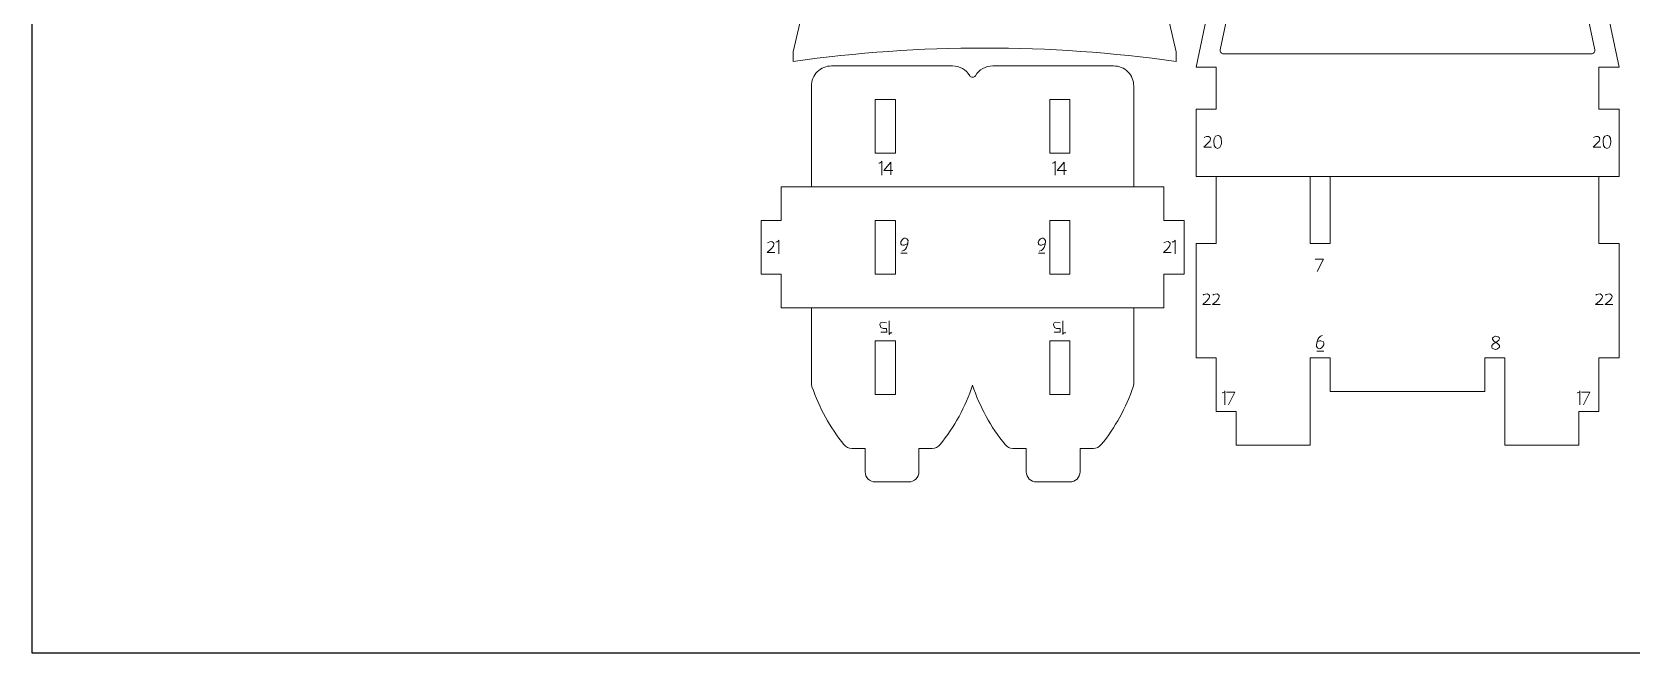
# Model space of a CAD drawing. Header units: centimetres. Extents: x -25 to 25, y -32.5 to 32.5.
# Drawn here: x -25 to -0.93, y -32.5 to -23.17 of the extents above; entities that cross this region are included whole.
import ezdxf

# ---------------------------------------------------------------- set-up
doc = ezdxf.new("R2010")
doc.units = ezdxf.units.CM
doc.header["$MEASUREMENT"] = 0
doc.layers.add('Capa 1', color=7, linetype='Continuous')

msp = doc.modelspace()

# ---------------------------------------------------------------- linework, layer by layer
at = {"layer": 'Capa 1', "color": 254}
msp.add_lwpolyline([(-25, -32.5), (25, -32.5), (25, 32.5), (-25, 32.5), (-25, -32.5)], close=True, dxfattribs=at)
at = {"layer": 'Capa 1', "color": 250, "lineweight": 9}
for points, knots in [([(-13.54667, -23.46137), (-13.54667, -23.46137), (-13.54667, -23.60802), (-13.54667, -23.60802), (-13.54667, -23.60802), (-11.63699, -23.33864), (-9.69842, -23.33868), (-7.7887, -23.60802), (-7.7887, -23.60802), (-7.7887, -23.60802), (-7.7887, -23.46137), (-7.7887, -23.46137), (-7.7887, -23.46137), (-7.7887, -23.46137), (-9.20421, -17.3645), (-9.20421, -17.3645), (-9.20421, -17.3645), (-9.20902, -17.34383), (-9.2262, -17.32835), (-9.24729, -17.32578), (-9.24729, -17.32578), (-10.19078, -17.21041), (-11.1446, -17.21039), (-12.08811, -17.32578), (-12.08811, -17.32578), (-12.10918, -17.32837), (-12.12638, -17.34383), (-12.13117, -17.3645), (-12.13117, -17.3645), (-12.13117, -17.3645), (-13.54667, -23.46137), (-13.54667, -23.46137)], [0, 0, 0, 0, 0.11111111, 0.11111111, 0.11111111, 0.11111111, 0.22222222, 0.22222222, 0.22222222, 0.22222222, 0.33333333, 0.33333333, 0.33333333, 0.33333333, 0.44444444, 0.44444444, 0.44444444, 0.44444444, 0.55555556, 0.55555556, 0.55555556, 0.55555556, 0.66666667, 0.66666667, 0.66666667, 0.66666667, 0.77777778, 0.77777778, 0.77777778, 0.77777778, 1, 1, 1, 1]), ([(-1.42712, -24.32606), (-1.42712, -24.32606), (-1.42712, -23.69536), (-1.42712, -23.69536), (-1.42712, -23.69536), (-1.42712, -23.69536), (-1.12409, -23.69536), (-1.12409, -23.69536), (-1.12409, -23.69536), (-1.12409, -23.69536), (-1.56852, -21.58599), (-1.56852, -21.58599), (-1.56852, -21.58599), (-1.57264, -21.56641), (-1.58791, -21.55112), (-1.60747, -21.54698), (-1.60747, -21.54698), (-3.38707, -21.17), (-5.22518, -21.1699), (-7.00477, -21.54698), (-7.00477, -21.54698), (-7.02432, -21.55112), (-7.03959, -21.56641), (-7.04372, -21.58599), (-7.04372, -21.58599), (-7.04372, -21.58599), (-7.48815, -23.69536), (-7.48815, -23.69536), (-7.48815, -23.69536), (-7.48815, -23.69536), (-7.18511, -23.69536), (-7.18511, -23.69536), (-7.18511, -23.69536), (-7.18511, -23.69536), (-7.18511, -24.32606), (-7.18511, -24.32606), (-7.18511, -24.32606), (-7.18511, -24.32606), (-7.48815, -24.32606), (-7.48815, -24.32606), (-7.48815, -24.32606), (-7.48815, -24.32606), (-7.48815, -25.33625), (-7.48815, -25.33625), (-7.48815, -25.33625), (-7.48815, -25.33625), (-1.12409, -25.33625), (-1.12409, -25.33625), (-1.12409, -25.33625), (-1.12409, -25.33625), (-1.12409, -24.32606), (-1.12409, -24.32606), (-1.12409, -24.32606), (-1.12409, -24.32606), (-1.42712, -24.32606), (-1.42712, -24.32606)], [0, 0, 0, 0, 0.06666667, 0.06666667, 0.06666667, 0.06666667, 0.13333333, 0.13333333, 0.13333333, 0.13333333, 0.2, 0.2, 0.2, 0.2, 0.26666667, 0.26666667, 0.26666667, 0.26666667, 0.33333333, 0.33333333, 0.33333333, 0.33333333, 0.4, 0.4, 0.4, 0.4, 0.46666667, 0.46666667, 0.46666667, 0.46666667, 0.53333333, 0.53333333, 0.53333333, 0.53333333, 0.6, 0.6, 0.6, 0.6, 0.66666667, 0.66666667, 0.66666667, 0.66666667, 0.73333333, 0.73333333, 0.73333333, 0.73333333, 0.8, 0.8, 0.8, 0.8, 0.86666667, 0.86666667, 0.86666667, 0.86666667, 1, 1, 1, 1]), ([(-6.74849, -21.80402), (-6.76839, -21.80792), (-6.78402, -21.82333), (-6.7882, -21.84319), (-6.7882, -21.84319), (-6.7882, -21.84319), (-7.12305, -23.43241), (-7.12305, -23.43241), (-7.12305, -23.43241), (-7.12617, -23.44731), (-7.1224, -23.46285), (-7.11281, -23.47466), (-7.11281, -23.47466), (-7.10319, -23.48649), (-7.08886, -23.49335), (-7.07363, -23.49333), (-7.07363, -23.49333), (-7.07363, -23.49333), (-1.5386, -23.49333), (-1.5386, -23.49333), (-1.5386, -23.49333), (-1.52337, -23.49331), (-1.50897, -23.48643), (-1.49937, -23.47458), (-1.49937, -23.47458), (-1.48979, -23.46275), (-1.48603, -23.44731), (-1.48919, -23.43241), (-1.48919, -23.43241), (-1.48919, -23.43241), (-1.82403, -21.84319), (-1.82403, -21.84319), (-1.82403, -21.84319), (-1.82822, -21.82333), (-1.84385, -21.80792), (-1.86375, -21.80402), (-1.86375, -21.80402), (-3.47691, -21.48839), (-5.13535, -21.48831), (-6.74849, -21.80402)], [0, 0, 0, 0, 0.09090909, 0.09090909, 0.09090909, 0.09090909, 0.18181818, 0.18181818, 0.18181818, 0.18181818, 0.27272727, 0.27272727, 0.27272727, 0.27272727, 0.36363636, 0.36363636, 0.36363636, 0.36363636, 0.45454545, 0.45454545, 0.45454545, 0.45454545, 0.54545455, 0.54545455, 0.54545455, 0.54545455, 0.63636364, 0.63636364, 0.63636364, 0.63636364, 0.72727273, 0.72727273, 0.72727273, 0.72727273, 0.81818182, 0.81818182, 0.81818182, 0.81818182, 1, 1, 1, 1]), ([(-13.27374, -25.49353), (-13.27374, -25.49353), (-13.27374, -23.97827), (-13.27374, -23.97827), (-13.27374, -23.97827), (-13.2738, -23.89796), (-13.24194, -23.8209), (-13.18518, -23.76406), (-13.18518, -23.76406), (-13.12842, -23.70722), (-13.05103, -23.67527), (-12.97069, -23.67521), (-12.97069, -23.67521), (-12.97069, -23.67521), (-11.1524, -23.67521), (-11.1524, -23.67521), (-11.1524, -23.67521), (-11.04605, -23.67519), (-10.94742, -23.73105), (-10.89264, -23.82219), (-10.89264, -23.82219), (-10.88347, -23.83738), (-10.86698, -23.84665), (-10.84924, -23.84661), (-10.84924, -23.84661), (-10.8315, -23.84659), (-10.81516, -23.8374), (-10.80605, -23.82219), (-10.80605, -23.82219), (-10.75128, -23.73103), (-10.65262, -23.67523), (-10.54629, -23.67521), (-10.54629, -23.67521), (-10.54629, -23.67521), (-8.72797, -23.67521), (-8.72797, -23.67521), (-8.72797, -23.67521), (-8.64766, -23.67517), (-8.57061, -23.70703), (-8.51376, -23.7638), (-8.51376, -23.7638), (-8.45693, -23.82055), (-8.42497, -23.89796), (-8.42491, -23.97827), (-8.42491, -23.97827), (-8.42491, -23.97827), (-8.42491, -25.49353), (-8.42491, -25.49353)], [0, 0, 0, 0, 0.07692308, 0.07692308, 0.07692308, 0.07692308, 0.15384615, 0.15384615, 0.15384615, 0.15384615, 0.23076923, 0.23076923, 0.23076923, 0.23076923, 0.30769231, 0.30769231, 0.30769231, 0.30769231, 0.38461538, 0.38461538, 0.38461538, 0.38461538, 0.46153846, 0.46153846, 0.46153846, 0.46153846, 0.53846154, 0.53846154, 0.53846154, 0.53846154, 0.61538462, 0.61538462, 0.61538462, 0.61538462, 0.69230769, 0.69230769, 0.69230769, 0.69230769, 0.76923077, 0.76923077, 0.76923077, 0.76923077, 0.84615385, 0.84615385, 0.84615385, 0.84615385, 1, 1, 1, 1]), ([(-12.01102, -24.18031), (-12.01102, -24.18031), (-12.31408, -24.18031), (-12.31408, -24.18031), (-12.31408, -24.18031), (-12.31408, -24.18031), (-12.31408, -24.98844), (-12.31408, -24.98844), (-12.31408, -24.98844), (-12.31408, -24.98844), (-12.01102, -24.98844), (-12.01102, -24.98844), (-12.01102, -24.98844), (-12.01102, -24.98844), (-12.01102, -24.18031), (-12.01102, -24.18031)], [0, 0, 0, 0, 0.2, 0.2, 0.2, 0.2, 0.4, 0.4, 0.4, 0.4, 0.6, 0.6, 0.6, 0.6, 1, 1, 1, 1]), ([(-9.38458, -24.18031), (-9.38458, -24.18031), (-9.68764, -24.18031), (-9.68764, -24.18031), (-9.68764, -24.18031), (-9.68764, -24.18031), (-9.68764, -24.98844), (-9.68764, -24.98844), (-9.68764, -24.98844), (-9.68764, -24.98844), (-9.38458, -24.98844), (-9.38458, -24.98844), (-9.38458, -24.98844), (-9.38458, -24.98844), (-9.38458, -24.18031), (-9.38458, -24.18031)], [0, 0, 0, 0, 0.2, 0.2, 0.2, 0.2, 0.4, 0.4, 0.4, 0.4, 0.6, 0.6, 0.6, 0.6, 1, 1, 1, 1]), ([(-7.97034, -26.80675), (-7.97034, -26.80675), (-7.97034, -27.31182), (-7.97034, -27.31182), (-7.97034, -27.31182), (-7.97034, -27.31182), (-13.72831, -27.31182), (-13.72831, -27.31182), (-13.72831, -27.31182), (-13.72831, -27.31182), (-13.72831, -26.80675), (-13.72831, -26.80675), (-13.72831, -26.80675), (-13.72831, -26.80675), (-14.03137, -26.80675), (-14.03137, -26.80675), (-14.03137, -26.80675), (-14.03137, -26.80675), (-14.03137, -25.9986), (-14.03137, -25.9986), (-14.03137, -25.9986), (-14.03137, -25.9986), (-13.72831, -25.9986), (-13.72831, -25.9986), (-13.72831, -25.9986), (-13.72831, -25.9986), (-13.72831, -25.49353), (-13.72831, -25.49353), (-13.72831, -25.49353), (-13.72831, -25.49353), (-7.97034, -25.49353), (-7.97034, -25.49353), (-7.97034, -25.49353), (-7.97034, -25.49353), (-7.97034, -25.9986), (-7.97034, -25.9986), (-7.97034, -25.9986), (-7.97034, -25.9986), (-7.66728, -25.9986), (-7.66728, -25.9986), (-7.66728, -25.9986), (-7.66728, -25.9986), (-7.66728, -26.80675), (-7.66728, -26.80675), (-7.66728, -26.80675), (-7.66728, -26.80675), (-7.97034, -26.80675), (-7.97034, -26.80675)], [0, 0, 0, 0, 0.07692308, 0.07692308, 0.07692308, 0.07692308, 0.15384615, 0.15384615, 0.15384615, 0.15384615, 0.23076923, 0.23076923, 0.23076923, 0.23076923, 0.30769231, 0.30769231, 0.30769231, 0.30769231, 0.38461538, 0.38461538, 0.38461538, 0.38461538, 0.46153846, 0.46153846, 0.46153846, 0.46153846, 0.53846154, 0.53846154, 0.53846154, 0.53846154, 0.61538462, 0.61538462, 0.61538462, 0.61538462, 0.69230769, 0.69230769, 0.69230769, 0.69230769, 0.76923077, 0.76923077, 0.76923077, 0.76923077, 0.84615385, 0.84615385, 0.84615385, 0.84615385, 1, 1, 1, 1]), ([(-1.42717, -25.33625), (-1.42717, -25.33625), (-1.42717, -26.34643), (-1.42717, -26.34643), (-1.42717, -26.34643), (-1.42717, -26.34643), (-1.12412, -26.34643), (-1.12412, -26.34643), (-1.12412, -26.34643), (-1.12412, -26.34643), (-1.12412, -28.06372), (-1.12412, -28.06372), (-1.12412, -28.06372), (-1.12412, -28.06372), (-1.42717, -28.06372), (-1.42717, -28.06372), (-1.42717, -28.06372), (-1.42717, -28.06372), (-1.42717, -28.87185), (-1.42717, -28.87185), (-1.42717, -28.87185), (-1.42717, -28.87185), (-1.73021, -28.87185), (-1.73021, -28.87185), (-1.73021, -28.87185), (-1.73021, -28.87185), (-1.73021, -29.37695), (-1.73021, -29.37695), (-1.73021, -29.37695), (-1.73021, -29.37695), (-2.84141, -29.37695), (-2.84141, -29.37695), (-2.84141, -29.37695), (-2.84141, -29.37695), (-2.84141, -28.06372), (-2.84141, -28.06372), (-2.84141, -28.06372), (-2.84141, -28.06372), (-3.14447, -28.06372), (-3.14447, -28.06372), (-3.14447, -28.06372), (-3.14447, -28.06372), (-3.14447, -28.5688), (-3.14447, -28.5688), (-3.14447, -28.5688), (-3.14447, -28.5688), (-5.46786, -28.5688), (-5.46786, -28.5688), (-5.46786, -28.5688), (-5.46786, -28.5688), (-5.46786, -28.06372), (-5.46786, -28.06372), (-5.46786, -28.06372), (-5.46786, -28.06372), (-5.77091, -28.06372), (-5.77091, -28.06372), (-5.77091, -28.06372), (-5.77091, -28.06372), (-5.77091, -29.37695), (-5.77091, -29.37695), (-5.77091, -29.37695), (-5.77091, -29.37695), (-6.88209, -29.37695), (-6.88209, -29.37695), (-6.88209, -29.37695), (-6.88209, -29.37695), (-6.88209, -28.87185), (-6.88209, -28.87185), (-6.88209, -28.87185), (-6.88209, -28.87185), (-7.18515, -28.87185), (-7.18515, -28.87185), (-7.18515, -28.87185), (-7.18515, -28.87185), (-7.18515, -28.06372), (-7.18515, -28.06372), (-7.18515, -28.06372), (-7.18515, -28.06372), (-7.4882, -28.06372), (-7.4882, -28.06372), (-7.4882, -28.06372), (-7.4882, -28.06372), (-7.4882, -26.34643), (-7.4882, -26.34643), (-7.4882, -26.34643), (-7.4882, -26.34643), (-7.18515, -26.34643), (-7.18515, -26.34643), (-7.18515, -26.34643), (-7.18515, -26.34643), (-7.18515, -25.33625), (-7.18515, -25.33625)], [0, 0, 0, 0, 0.04166667, 0.04166667, 0.04166667, 0.04166667, 0.08333333, 0.08333333, 0.08333333, 0.08333333, 0.125, 0.125, 0.125, 0.125, 0.16666667, 0.16666667, 0.16666667, 0.16666667, 0.20833333, 0.20833333, 0.20833333, 0.20833333, 0.25, 0.25, 0.25, 0.25, 0.29166667, 0.29166667, 0.29166667, 0.29166667, 0.33333333, 0.33333333, 0.33333333, 0.33333333, 0.375, 0.375, 0.375, 0.375, 0.41666667, 0.41666667, 0.41666667, 0.41666667, 0.45833333, 0.45833333, 0.45833333, 0.45833333, 0.5, 0.5, 0.5, 0.5, 0.54166667, 0.54166667, 0.54166667, 0.54166667, 0.58333333, 0.58333333, 0.58333333, 0.58333333, 0.625, 0.625, 0.625, 0.625, 0.66666667, 0.66666667, 0.66666667, 0.66666667, 0.70833333, 0.70833333, 0.70833333, 0.70833333, 0.75, 0.75, 0.75, 0.75, 0.79166667, 0.79166667, 0.79166667, 0.79166667, 0.83333333, 0.83333333, 0.83333333, 0.83333333, 0.875, 0.875, 0.875, 0.875, 0.91666667, 0.91666667, 0.91666667, 0.91666667, 1, 1, 1, 1]), ([(-5.77091, -25.33625), (-5.77091, -25.33625), (-5.77091, -26.34643), (-5.77091, -26.34643), (-5.77091, -26.34643), (-5.77091, -26.34643), (-5.46786, -26.34643), (-5.46786, -26.34643), (-5.46786, -26.34643), (-5.46786, -26.34643), (-5.46786, -25.33625), (-5.46786, -25.33625)], [0, 0, 0, 0, 0.25, 0.25, 0.25, 0.25, 0.5, 0.5, 0.5, 0.5, 1, 1, 1, 1]), ([(-12.01102, -26.80675), (-12.01102, -26.80675), (-12.01102, -25.9986), (-12.01102, -25.9986), (-12.01102, -25.9986), (-12.01102, -25.9986), (-12.31408, -25.9986), (-12.31408, -25.9986), (-12.31408, -25.9986), (-12.31408, -25.9986), (-12.31408, -26.80675), (-12.31408, -26.80675), (-12.31408, -26.80675), (-12.31408, -26.80675), (-12.01102, -26.80675), (-12.01102, -26.80675)], [0, 0, 0, 0, 0.2, 0.2, 0.2, 0.2, 0.4, 0.4, 0.4, 0.4, 0.6, 0.6, 0.6, 0.6, 1, 1, 1, 1]), ([(-9.38458, -26.80675), (-9.38458, -26.80675), (-9.68764, -26.80675), (-9.68764, -26.80675), (-9.68764, -26.80675), (-9.68764, -26.80675), (-9.68764, -25.9986), (-9.68764, -25.9986), (-9.68764, -25.9986), (-9.68764, -25.9986), (-9.38458, -25.9986), (-9.38458, -25.9986), (-9.38458, -25.9986), (-9.38458, -25.9986), (-9.38458, -26.80675), (-9.38458, -26.80675)], [0, 0, 0, 0, 0.2, 0.2, 0.2, 0.2, 0.4, 0.4, 0.4, 0.4, 0.6, 0.6, 0.6, 0.6, 1, 1, 1, 1]), ([(-13.27374, -27.31182), (-13.27374, -27.31182), (-13.27374, -28.44843), (-13.27374, -28.44843), (-13.27374, -28.44843), (-13.27374, -28.46496), (-13.27104, -28.48137), (-13.26576, -28.49702), (-13.26576, -28.49702), (-13.15854, -28.81376), (-12.99578, -29.10877), (-12.78499, -29.36834), (-12.78499, -29.36834), (-12.7562, -29.40379), (-12.713, -29.42437), (-12.66736, -29.42435), (-12.66736, -29.42435), (-12.66736, -29.42435), (-12.46562, -29.42435), (-12.46562, -29.42435), (-12.46562, -29.42435), (-12.46562, -29.42435), (-12.46562, -29.77794), (-12.46562, -29.77794), (-12.46562, -29.77794), (-12.46558, -29.81813), (-12.44958, -29.8567), (-12.42113, -29.88511), (-12.42113, -29.88511), (-12.39269, -29.91352), (-12.3543, -29.92947), (-12.31408, -29.92945), (-12.31408, -29.92945), (-12.31408, -29.92945), (-11.80901, -29.92945), (-11.80901, -29.92945), (-11.80901, -29.92945), (-11.76879, -29.92943), (-11.73024, -29.91342), (-11.70181, -29.88497), (-11.70181, -29.88497), (-11.67341, -29.85651), (-11.65745, -29.81813), (-11.65747, -29.77794), (-11.65747, -29.77794), (-11.65747, -29.77794), (-11.65747, -29.42435), (-11.65747, -29.42435), (-11.65747, -29.42435), (-11.65747, -29.42435), (-11.45573, -29.42435), (-11.45573, -29.42435), (-11.45573, -29.42435), (-11.41006, -29.42435), (-11.36687, -29.40379), (-11.3381, -29.36834), (-11.3381, -29.36834), (-11.12196, -29.10214), (-10.95634, -28.79881), (-10.84934, -28.47302), (-10.84934, -28.47302), (-10.74233, -28.79879), (-10.57673, -29.10216), (-10.36057, -29.36834), (-10.36057, -29.36834), (-10.33177, -29.40379), (-10.2886, -29.42437), (-10.24295, -29.42435), (-10.24295, -29.42435), (-10.24295, -29.42435), (-10.0412, -29.42435), (-10.0412, -29.42435), (-10.0412, -29.42435), (-10.0412, -29.42435), (-10.0412, -29.77794), (-10.0412, -29.77794), (-10.0412, -29.77794), (-10.04118, -29.81813), (-10.02518, -29.8567), (-9.99673, -29.88511), (-9.99673, -29.88511), (-9.96826, -29.91352), (-9.92989, -29.92947), (-9.88968, -29.92945), (-9.88968, -29.92945), (-9.88968, -29.92945), (-9.38459, -29.92945), (-9.38459, -29.92945), (-9.38459, -29.92945), (-9.34437, -29.92943), (-9.30582, -29.91342), (-9.27741, -29.88497), (-9.27741, -29.88497), (-9.24898, -29.85651), (-9.23305, -29.81813), (-9.23307, -29.77794), (-9.23307, -29.77794), (-9.23307, -29.77794), (-9.23307, -29.42435), (-9.23307, -29.42435), (-9.23307, -29.42435), (-9.23307, -29.42435), (-9.03131, -29.42435), (-9.03131, -29.42435), (-9.03131, -29.42435), (-8.98567, -29.42435), (-8.94247, -29.40379), (-8.91369, -29.36834), (-8.91369, -29.36834), (-8.70291, -29.10875), (-8.54012, -28.81376), (-8.43292, -28.49702), (-8.43292, -28.49702), (-8.42763, -28.48137), (-8.42491, -28.46496), (-8.42491, -28.44843), (-8.42491, -28.44843), (-8.42491, -28.44843), (-8.42491, -27.31182), (-8.42491, -27.31182)], [0, 0, 0, 0, 0.03225806, 0.03225806, 0.03225806, 0.03225806, 0.06451613, 0.06451613, 0.06451613, 0.06451613, 0.09677419, 0.09677419, 0.09677419, 0.09677419, 0.12903226, 0.12903226, 0.12903226, 0.12903226, 0.16129032, 0.16129032, 0.16129032, 0.16129032, 0.19354839, 0.19354839, 0.19354839, 0.19354839, 0.22580645, 0.22580645, 0.22580645, 0.22580645, 0.25806452, 0.25806452, 0.25806452, 0.25806452, 0.29032258, 0.29032258, 0.29032258, 0.29032258, 0.32258065, 0.32258065, 0.32258065, 0.32258065, 0.35483871, 0.35483871, 0.35483871, 0.35483871, 0.38709677, 0.38709677, 0.38709677, 0.38709677, 0.41935484, 0.41935484, 0.41935484, 0.41935484, 0.4516129, 0.4516129, 0.4516129, 0.4516129, 0.48387097, 0.48387097, 0.48387097, 0.48387097, 0.51612903, 0.51612903, 0.51612903, 0.51612903, 0.5483871, 0.5483871, 0.5483871, 0.5483871, 0.58064516, 0.58064516, 0.58064516, 0.58064516, 0.61290323, 0.61290323, 0.61290323, 0.61290323, 0.64516129, 0.64516129, 0.64516129, 0.64516129, 0.67741935, 0.67741935, 0.67741935, 0.67741935, 0.70967742, 0.70967742, 0.70967742, 0.70967742, 0.74193548, 0.74193548, 0.74193548, 0.74193548, 0.77419355, 0.77419355, 0.77419355, 0.77419355, 0.80645161, 0.80645161, 0.80645161, 0.80645161, 0.83870968, 0.83870968, 0.83870968, 0.83870968, 0.87096774, 0.87096774, 0.87096774, 0.87096774, 0.90322581, 0.90322581, 0.90322581, 0.90322581, 0.93548387, 0.93548387, 0.93548387, 0.93548387, 1, 1, 1, 1]), ([(-12.31408, -28.61623), (-12.31408, -28.61623), (-12.01102, -28.61623), (-12.01102, -28.61623), (-12.01102, -28.61623), (-12.01102, -28.61623), (-12.01102, -27.80808), (-12.01102, -27.80808), (-12.01102, -27.80808), (-12.01102, -27.80808), (-12.31408, -27.80808), (-12.31408, -27.80808), (-12.31408, -27.80808), (-12.31408, -27.80808), (-12.31408, -28.61623), (-12.31408, -28.61623)], [0, 0, 0, 0, 0.2, 0.2, 0.2, 0.2, 0.4, 0.4, 0.4, 0.4, 0.6, 0.6, 0.6, 0.6, 1, 1, 1, 1]), ([(-9.68764, -28.61623), (-9.68764, -28.61623), (-9.38458, -28.61623), (-9.38458, -28.61623), (-9.38458, -28.61623), (-9.38458, -28.61623), (-9.38458, -27.80808), (-9.38458, -27.80808), (-9.38458, -27.80808), (-9.38458, -27.80808), (-9.68764, -27.80808), (-9.68764, -27.80808), (-9.68764, -27.80808), (-9.68764, -27.80808), (-9.68764, -28.61623), (-9.68764, -28.61623)], [0, 0, 0, 0, 0.2, 0.2, 0.2, 0.2, 0.4, 0.4, 0.4, 0.4, 0.6, 0.6, 0.6, 0.6, 1, 1, 1, 1])]:
    msp.add_open_spline(points, degree=3, knots=knots, dxfattribs=at)
at = {"layer": 'Capa 1', "color": 22, "lineweight": 5}
for points, knots in [([(-7.36477, -24.75353), (-7.36477, -24.75353), (-7.30294, -24.71272), (-7.27578, -24.75353), (-7.27578, -24.75353), (-7.27578, -24.75353), (-7.24486, -24.78443), (-7.31285, -24.84377)], [0, 0, 0, 0, 0.33333333, 0.33333333, 0.33333333, 0.33333333, 1, 1, 1, 1]), ([(-7.16607, -24.91464), (-7.16607, -24.91464), (-7.22569, -24.92233), (-7.21968, -24.80543), (-7.21968, -24.80543), (-7.21968, -24.80543), (-7.21968, -24.71637), (-7.15875, -24.71867)], [0, 0, 0, 0, 0.33333333, 0.33333333, 0.33333333, 0.33333333, 1, 1, 1, 1]), ([(-7.15875, -24.71886), (-7.15875, -24.71886), (-7.09908, -24.71121), (-7.10507, -24.82805), (-7.10507, -24.82805), (-7.10507, -24.82805), (-7.10511, -24.9171), (-7.16607, -24.91486)], [0, 0, 0, 0, 0.33333333, 0.33333333, 0.33333333, 0.33333333, 1, 1, 1, 1]), ([(-1.50864, -24.75353), (-1.50864, -24.75353), (-1.44681, -24.71272), (-1.41965, -24.75353), (-1.41965, -24.75353), (-1.41965, -24.75353), (-1.38873, -24.78443), (-1.45672, -24.84377)], [0, 0, 0, 0, 0.33333333, 0.33333333, 0.33333333, 0.33333333, 1, 1, 1, 1]), ([(-1.30994, -24.91464), (-1.30994, -24.91464), (-1.36956, -24.92233), (-1.36355, -24.80543), (-1.36355, -24.80543), (-1.36355, -24.80543), (-1.36355, -24.71637), (-1.30262, -24.71867)], [0, 0, 0, 0, 0.33333333, 0.33333333, 0.33333333, 0.33333333, 1, 1, 1, 1]), ([(-1.30262, -24.71886), (-1.30262, -24.71886), (-1.24295, -24.71121), (-1.24894, -24.82805), (-1.24894, -24.82805), (-1.24894, -24.82805), (-1.24898, -24.9171), (-1.30994, -24.91486)], [0, 0, 0, 0, 0.33333333, 0.33333333, 0.33333333, 0.33333333, 1, 1, 1, 1]), ([(-7.31285, -24.84377), (-7.31285, -24.84377), (-7.37093, -24.89815), (-7.37093, -24.89815), (-7.37093, -24.89815), (-7.37093, -24.89815), (-7.25561, -24.89815), (-7.25561, -24.89815)], [0, 0, 0, 0, 0.33333333, 0.33333333, 0.33333333, 0.33333333, 1, 1, 1, 1]), ([(-1.45672, -24.84377), (-1.45672, -24.84377), (-1.5148, -24.89815), (-1.5148, -24.89815), (-1.5148, -24.89815), (-1.5148, -24.89815), (-1.39948, -24.89815), (-1.39948, -24.89815)], [0, 0, 0, 0, 0.33333333, 0.33333333, 0.33333333, 0.33333333, 1, 1, 1, 1]), ([(-12.04699, -25.24768), (-12.04699, -25.24768), (-12.18665, -25.24768), (-12.18665, -25.24768), (-12.18665, -25.24768), (-12.18665, -25.24768), (-12.0816, -25.12407), (-12.0816, -25.12407), (-12.0816, -25.12407), (-12.0816, -25.12407), (-12.08039, -25.31198), (-12.08039, -25.31198)], [0, 0, 0, 0, 0.25, 0.25, 0.25, 0.25, 0.5, 0.5, 0.5, 0.5, 1, 1, 1, 1]), ([(-9.43709, -25.24768), (-9.43709, -25.24768), (-9.57675, -25.24768), (-9.57675, -25.24768), (-9.57675, -25.24768), (-9.57675, -25.24768), (-9.4717, -25.12407), (-9.4717, -25.12407), (-9.4717, -25.12407), (-9.4717, -25.12407), (-9.47049, -25.31198), (-9.47049, -25.31198)], [0, 0, 0, 0, 0.25, 0.25, 0.25, 0.25, 0.5, 0.5, 0.5, 0.5, 1, 1, 1, 1]), ([(-11.82472, -26.34622), (-11.82472, -26.34622), (-11.93939, -26.41101), (-11.93117, -26.32255), (-11.93117, -26.32255), (-11.93117, -26.32255), (-11.87149, -26.20292), (-11.81984, -26.30063), (-11.81984, -26.30063), (-11.81984, -26.30063), (-11.82031, -26.44576), (-11.91491, -26.46201)], [0, 0, 0, 0, 0.25, 0.25, 0.25, 0.25, 0.5, 0.5, 0.5, 0.5, 1, 1, 1, 1]), ([(-9.75558, -26.34622), (-9.75558, -26.34622), (-9.87025, -26.41101), (-9.86203, -26.32255), (-9.86203, -26.32255), (-9.86203, -26.32255), (-9.80235, -26.20292), (-9.7507, -26.30063), (-9.7507, -26.30063), (-9.7507, -26.30063), (-9.75117, -26.44576), (-9.84577, -26.46201)], [0, 0, 0, 0, 0.25, 0.25, 0.25, 0.25, 0.5, 0.5, 0.5, 0.5, 1, 1, 1, 1]), ([(-13.88125, -26.42451), (-13.88125, -26.42451), (-13.93933, -26.47889), (-13.93933, -26.47889), (-13.93933, -26.47889), (-13.93933, -26.47889), (-13.82401, -26.47889), (-13.82401, -26.47889)], [0, 0, 0, 0, 0.33333333, 0.33333333, 0.33333333, 0.33333333, 1, 1, 1, 1]), ([(-13.93317, -26.33427), (-13.93317, -26.33427), (-13.87134, -26.29346), (-13.84418, -26.33427), (-13.84418, -26.33427), (-13.84418, -26.33427), (-13.81326, -26.36517), (-13.88125, -26.42451)], [0, 0, 0, 0, 0.33333333, 0.33333333, 0.33333333, 0.33333333, 1, 1, 1, 1]), ([(-7.91931, -26.42451), (-7.91931, -26.42451), (-7.97739, -26.47889), (-7.97739, -26.47889), (-7.97739, -26.47889), (-7.97739, -26.47889), (-7.86207, -26.47889), (-7.86207, -26.47889)], [0, 0, 0, 0, 0.33333333, 0.33333333, 0.33333333, 0.33333333, 1, 1, 1, 1]), ([(-7.97123, -26.33427), (-7.97123, -26.33427), (-7.9094, -26.29346), (-7.88224, -26.33427), (-7.88224, -26.33427), (-7.88224, -26.33427), (-7.85132, -26.36517), (-7.91931, -26.42451)], [0, 0, 0, 0, 0.33333333, 0.33333333, 0.33333333, 0.33333333, 1, 1, 1, 1]), ([(-5.69413, -26.57827), (-5.69413, -26.57827), (-5.56887, -26.57827), (-5.56887, -26.57827), (-5.56887, -26.57827), (-5.56887, -26.57827), (-5.66609, -26.76785), (-5.66609, -26.76785)], [0, 0, 0, 0, 0.33333333, 0.33333333, 0.33333333, 0.33333333, 1, 1, 1, 1]), ([(-7.38001, -27.11917), (-7.38001, -27.11917), (-7.31818, -27.07836), (-7.29102, -27.11917), (-7.29102, -27.11917), (-7.29102, -27.11917), (-7.2601, -27.15007), (-7.32809, -27.20941)], [0, 0, 0, 0, 0.33333333, 0.33333333, 0.33333333, 0.33333333, 1, 1, 1, 1]), ([(-7.23418, -27.11917), (-7.23418, -27.11917), (-7.17235, -27.07836), (-7.14519, -27.11917), (-7.14519, -27.11917), (-7.14519, -27.11917), (-7.11427, -27.15007), (-7.18226, -27.20941)], [0, 0, 0, 0, 0.33333333, 0.33333333, 0.33333333, 0.33333333, 1, 1, 1, 1]), ([(-1.47097, -27.11917), (-1.47097, -27.11917), (-1.40914, -27.07836), (-1.38198, -27.11917), (-1.38198, -27.11917), (-1.38198, -27.11917), (-1.35106, -27.15007), (-1.41905, -27.20941)], [0, 0, 0, 0, 0.33333333, 0.33333333, 0.33333333, 0.33333333, 1, 1, 1, 1]), ([(-1.32514, -27.11917), (-1.32514, -27.11917), (-1.26331, -27.07836), (-1.23615, -27.11917), (-1.23615, -27.11917), (-1.23615, -27.11917), (-1.20523, -27.15007), (-1.27322, -27.20941)], [0, 0, 0, 0, 0.33333333, 0.33333333, 0.33333333, 0.33333333, 1, 1, 1, 1]), ([(-7.32809, -27.20941), (-7.32809, -27.20941), (-7.38617, -27.26379), (-7.38617, -27.26379), (-7.38617, -27.26379), (-7.38617, -27.26379), (-7.27085, -27.26379), (-7.27085, -27.26379)], [0, 0, 0, 0, 0.33333333, 0.33333333, 0.33333333, 0.33333333, 1, 1, 1, 1]), ([(-7.18226, -27.20941), (-7.18226, -27.20941), (-7.24034, -27.26379), (-7.24034, -27.26379), (-7.24034, -27.26379), (-7.24034, -27.26379), (-7.12502, -27.26379), (-7.12502, -27.26379)], [0, 0, 0, 0, 0.33333333, 0.33333333, 0.33333333, 0.33333333, 1, 1, 1, 1]), ([(-1.41905, -27.20941), (-1.41905, -27.20941), (-1.47713, -27.26379), (-1.47713, -27.26379), (-1.47713, -27.26379), (-1.47713, -27.26379), (-1.36181, -27.26379), (-1.36181, -27.26379)], [0, 0, 0, 0, 0.33333333, 0.33333333, 0.33333333, 0.33333333, 1, 1, 1, 1]), ([(-1.27322, -27.20941), (-1.27322, -27.20941), (-1.3313, -27.26379), (-1.3313, -27.26379), (-1.3313, -27.26379), (-1.3313, -27.26379), (-1.21598, -27.26379), (-1.21598, -27.26379)], [0, 0, 0, 0, 0.33333333, 0.33333333, 0.33333333, 0.33333333, 1, 1, 1, 1]), ([(-12.14397, -27.62105), (-12.14397, -27.62105), (-12.24906, -27.64511), (-12.24288, -27.56388), (-12.24288, -27.56388), (-12.24288, -27.56388), (-12.25399, -27.50819), (-12.14397, -27.5354)], [0, 0, 0, 0, 0.33333333, 0.33333333, 0.33333333, 0.33333333, 1, 1, 1, 1]), ([(-12.23215, -27.67688), (-12.23215, -27.67688), (-12.14068, -27.67743), (-12.14068, -27.67743), (-12.14068, -27.67743), (-12.14068, -27.67743), (-12.14397, -27.62105), (-12.14397, -27.62105)], [0, 0, 0, 0, 0.33333333, 0.33333333, 0.33333333, 0.33333333, 1, 1, 1, 1]), ([(-9.53341, -27.62105), (-9.53341, -27.62105), (-9.6385, -27.64511), (-9.63232, -27.56388), (-9.63232, -27.56388), (-9.63232, -27.56388), (-9.64343, -27.50819), (-9.53341, -27.5354)], [0, 0, 0, 0, 0.33333333, 0.33333333, 0.33333333, 0.33333333, 1, 1, 1, 1]), ([(-9.62159, -27.67688), (-9.62159, -27.67688), (-9.53012, -27.67743), (-9.53012, -27.67743), (-9.53012, -27.67743), (-9.53012, -27.67743), (-9.53341, -27.62105), (-9.53341, -27.62105)], [0, 0, 0, 0, 0.33333333, 0.33333333, 0.33333333, 0.33333333, 1, 1, 1, 1]), ([(-5.66287, -27.8171), (-5.66287, -27.8171), (-5.55903, -27.77655), (-5.56398, -27.86521), (-5.56398, -27.86521), (-5.56398, -27.86521), (-5.61917, -27.98698), (-5.67443, -27.89129), (-5.67443, -27.89129), (-5.67443, -27.89129), (-5.67937, -27.74622), (-5.58546, -27.72646)], [0, 0, 0, 0, 0.25, 0.25, 0.25, 0.25, 0.5, 0.5, 0.5, 0.5, 1, 1, 1, 1]), ([(-2.97689, -27.82997), (-2.97689, -27.82997), (-3.0887, -27.77626), (-2.98163, -27.73579), (-2.98163, -27.73579), (-2.98163, -27.73579), (-2.82493, -27.75697), (-3.02094, -27.85964), (-3.02094, -27.85964), (-3.02094, -27.85964), (-3.0846, -27.91501), (-2.98129, -27.93865), (-2.98129, -27.93865), (-2.98129, -27.93865), (-2.84788, -27.90735), (-2.97689, -27.82997)], [0, 0, 0, 0, 0.2, 0.2, 0.2, 0.2, 0.4, 0.4, 0.4, 0.4, 0.6, 0.6, 0.6, 0.6, 1, 1, 1, 1]), ([(-7.02701, -28.57833), (-7.02701, -28.57833), (-6.90175, -28.57833), (-6.90175, -28.57833), (-6.90175, -28.57833), (-6.90175, -28.57833), (-6.99897, -28.76791), (-6.99897, -28.76791)], [0, 0, 0, 0, 0.33333333, 0.33333333, 0.33333333, 0.33333333, 1, 1, 1, 1]), ([(-1.6863, -28.57833), (-1.6863, -28.57833), (-1.56104, -28.57833), (-1.56104, -28.57833), (-1.56104, -28.57833), (-1.56104, -28.57833), (-1.65826, -28.76791), (-1.65826, -28.76791)], [0, 0, 0, 0, 0.33333333, 0.33333333, 0.33333333, 0.33333333, 1, 1, 1, 1])]:
    msp.add_open_spline(points, degree=3, knots=knots, dxfattribs=at)
for points in [[(-12.25852, -25.13582), (-12.25852, -25.13582), (-12.21811, -25.13417), (-12.21647, -25.1064)], [(-12.21647, -25.1064), (-12.21647, -25.1064), (-12.21647, -25.31591), (-12.21647, -25.31591)], [(-9.64862, -25.13582), (-9.64862, -25.13582), (-9.60821, -25.13417), (-9.60657, -25.1064)], [(-9.60657, -25.1064), (-9.60657, -25.1064), (-9.60657, -25.31591), (-9.60657, -25.31591)], [(-13.80779, -26.32217), (-13.80779, -26.32217), (-13.76738, -26.32052), (-13.76574, -26.29275)], [(-13.76574, -26.29275), (-13.76574, -26.29275), (-13.76574, -26.50226), (-13.76574, -26.50226)], [(-7.84585, -26.32217), (-7.84585, -26.32217), (-7.80544, -26.32052), (-7.8038, -26.29275)], [(-7.8038, -26.29275), (-7.8038, -26.29275), (-7.8038, -26.50226), (-7.8038, -26.50226)], [(-12.10393, -27.7143), (-12.10393, -27.7143), (-12.10393, -27.50479), (-12.10393, -27.50479)], [(-9.49337, -27.7143), (-9.49337, -27.7143), (-9.49337, -27.50479), (-9.49337, -27.50479)], [(-12.06188, -27.68488), (-12.06188, -27.68488), (-12.10229, -27.68653), (-12.10393, -27.7143)], [(-9.45132, -27.68488), (-9.45132, -27.68488), (-9.49173, -27.68653), (-9.49337, -27.7143)], [(-7.09484, -28.59091), (-7.09484, -28.59091), (-7.05443, -28.58926), (-7.05279, -28.56149)], [(-7.05279, -28.56149), (-7.05279, -28.56149), (-7.05279, -28.771), (-7.05279, -28.771)], [(-1.75413, -28.59091), (-1.75413, -28.59091), (-1.71372, -28.58926), (-1.71208, -28.56149)], [(-1.71208, -28.56149), (-1.71208, -28.56149), (-1.71208, -28.771), (-1.71208, -28.771)]]:
    msp.add_open_spline(points, degree=3, dxfattribs=at)
at = {"layer": 'Capa 1', "color": 240, "lineweight": 9}
for points in [[(-11.92812, -26.49213), (-11.92812, -26.49213), (-11.83331, -26.49213), (-11.83331, -26.49213)], [(-9.85898, -26.49213), (-9.85898, -26.49213), (-9.76417, -26.49213), (-9.76417, -26.49213)], [(-5.67227, -27.96512), (-5.67227, -27.96512), (-5.56644, -27.96512), (-5.56644, -27.96512)]]:
    msp.add_open_spline(points, degree=3, dxfattribs=at)
at = {"layer": 'Capa 1', "color": 250, "lineweight": 9}
msp.add_open_spline([(-14.03137, -26.80675), (-14.03137, -26.80675), (-13.72831, -26.80675), (-13.72831, -26.80675)], degree=3, dxfattribs=at)

doc.saveas('drawing.dxf')
